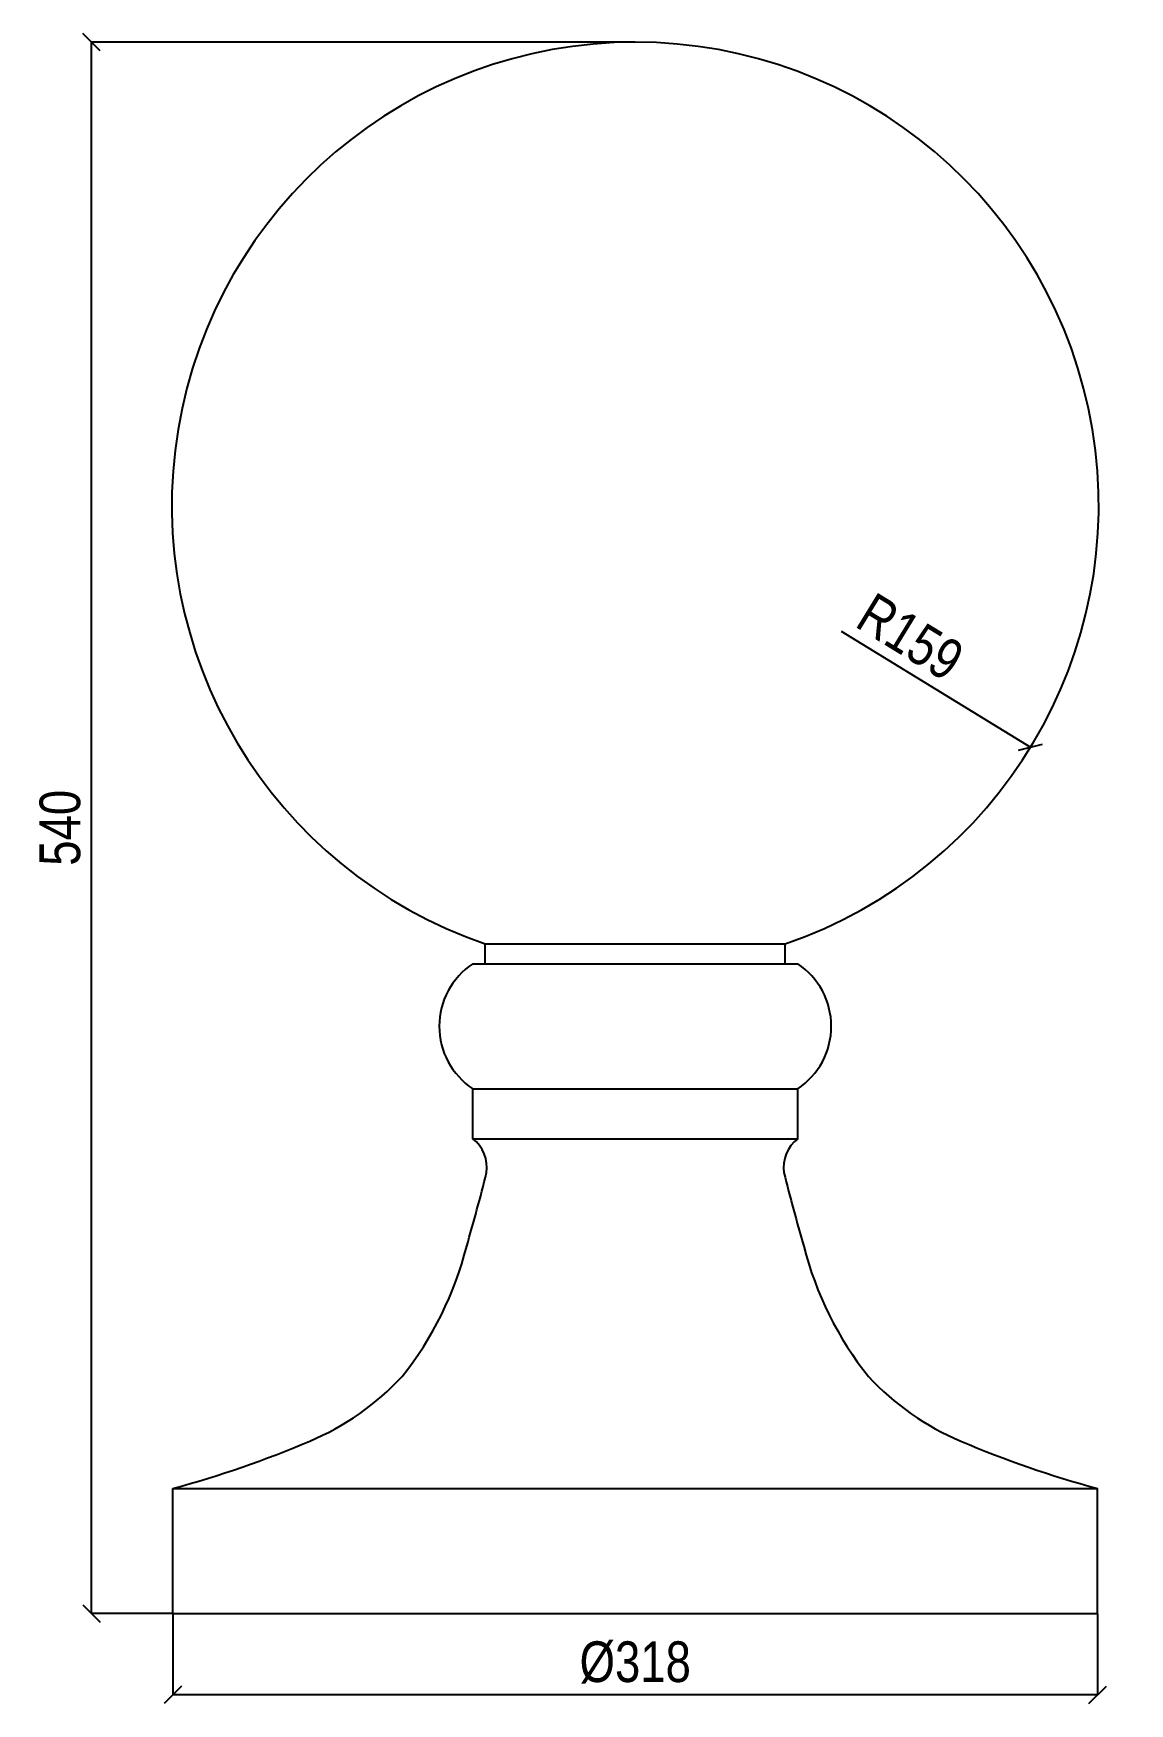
# Model space of a CAD drawing. Header units: millimetres. Extents: x 29627 to 30640, y 5134 to 5845.
# Drawn here: x 29627 to 30004, y 5250 to 5824 of the extents above; entities that cross this region are included whole.
import ezdxf

# ---------------------------------------------------------------- set-up
doc = ezdxf.new("R2010")
doc.units = ezdxf.units.MM
doc.layers.get('0').update_dxf_attribs({"lineweight": 35})
doc.layers.add('PV-14C31', color=7, linetype='Continuous')
doc.layers.add('Размеры', color=5, linetype='Continuous', lineweight=9)
doc.styles.add('Размер', font='ARIAL.TTF', dxfattribs={"width": 0.8})
doc.dimstyles.new('+Arial 1_4  35', dxfattribs={"dimscale": 4, "dimtxt": 3.5, "dimasz": 1.5, "dimexe": 0, "dimexo": 0, "dimgap": 0.9, "dimtad": 1, "dimtoh": 1, "dimdec": 0, "dimzin": 0, "dimdsep": 46, "dimtxsty": 'Размер', "dimblk": 'OBLIQUE', "dimcen": 0, "dimadec": 0, "dimazin": 0, "dimtfac": 1, "dimtdec": 0, "dimtofl": 0, "dimtmove": 0, "dimatfit": 3, "dimldrblk": 'DOT', "dimfxl": 0, "dimtolj": 1, "dimtzin": 0, "dimarcsym": 0})

# ---------------------------------------------------------------- blocks, each defined once
blk = doc.blocks.new('1')
at = {"layer": 'PV-14C31', "extrusion": (0, 1, 6.12323e-17)}
for p, q in [((29782.12, 5510.99), (29885.24, 5510.99)), ((29782.12, 5504.12), (29782.12, 5510.99)), ((29885.24, 5504.12), (29885.24, 5510.99)), ((29777.82, 5504.12), (29889.54, 5504.12)), ((29777.82, 5461.15), (29889.54, 5461.15)), ((29777.82, 5443.96), (29777.82, 5461.15)), ((29889.54, 5443.96), (29889.54, 5461.15)), ((29777.82, 5443.96), (29889.54, 5443.96)), ((29674.7, 5323.65), (29992.66, 5323.65)), ((29674.7, 5280.68), (29674.7, 5323.65)), ((29992.66, 5280.68), (29992.66, 5323.65)), ((29674.7, 5280.68), (29992.66, 5280.68))]:
    blk.add_line(p, q, dxfattribs=at)
at = {"layer": 'PV-14C31'}
for centre, radius, start, end in [((29833.68, 5661.76), 159.34, 288.88102, 251.11898), ((29792.05, 5482.63), 25.77, 123.51353, 236.48647), ((29875.31, 5482.63), 25.77, 303.51353, 56.48647), ((29770, 5433.99), 12.67, 352.23312, 51.89327), ((29897.36, 5433.99), 12.67, 128.10673, 187.76688), ((29156.68, 5587.63), 644.87, 343.72934, 346.06024), ((30510.68, 5587.63), 644.87, 193.93976, 196.27066), ((29660.5, 5436.14), 118.86, 321.51541, 345.78409), ((30006.86, 5436.14), 118.86, 194.21591, 218.48459), ((29686.18, 5424.74), 91.93, 292.75869, 317.11499), ((29981.18, 5424.74), 91.93, 222.88501, 247.24131), ((29580.32, 5671.76), 360.68, 285.16916, 293.08629), ((30087.04, 5671.76), 360.68, 246.91371, 254.83084)]:
    blk.add_arc(centre, radius, start, end, dxfattribs=at)
blk = doc.blocks.new('_Oblique')
at = {"color": 0, "linetype": 'ByBlock', "lineweight": -2}
blk.add_line((-0.5, -0.5), (0.5, 0.5), dxfattribs=at)
blk = doc.blocks.new('*D22')
at = {"layer": 'Defpoints', "color": 0}
for p in [(29674.7, 5280.68), (29992.66, 5280.68), (29674.7, 5252.68)]:
    blk.add_point(p, dxfattribs=at)
at = {"layer": 'Размеры', "color": 0, "lineweight": -2}
for p, q in [((29674.7, 5280.68), (29674.7, 5252.68)), ((29992.66, 5280.68), (29992.66, 5252.68)), ((29992.66, 5252.68), (29674.7, 5252.68))]:
    blk.add_line(p, q, dxfattribs=at)
at = {"layer": 'Размеры', "color": 0, "lineweight": -2, "xscale": 6, "yscale": 6, "zscale": 6, "rotation": 180}
blk.add_blockref('_Oblique', (29674.7, 5252.68), dxfattribs=at)
at = {"layer": 'Размеры', "color": 0, "lineweight": -2, "xscale": 6, "yscale": 6, "zscale": 6}
blk.add_blockref('_Oblique', (29992.66, 5252.68), dxfattribs=at)
at = {"layer": 'Размеры', "color": 0, "insert": (29833.68, 5263.82), "char_height": 14, "attachment_point": 5, "style": 'Размер'}
blk.add_mtext('\\A1;%%C318', dxfattribs=at)
blk = doc.blocks.new('_Dot')
at = {"color": 0, "linetype": 'ByBlock', "lineweight": -2}
blk.add_line((-0.5, 0), (-1, 0), dxfattribs=at)
at = {"color": 0, "linetype": 'ByBlock', "const_width": 0.5}
blk.add_lwpolyline([(-0.25, 0, 1), (0.25, 0, 1)], format="xyb", close=True, dxfattribs=at)
blk = doc.blocks.new('*D23')
at = {"layer": 'Defpoints', "color": 0}
for p in [(29646.7, 5821.1), (29833.68, 5821.1), (29674.7, 5280.68)]:
    blk.add_point(p, dxfattribs=at)
at = {"layer": 'Размеры', "color": 0, "lineweight": -2}
for p, q in [((29833.68, 5821.1), (29646.7, 5821.1)), ((29646.7, 5280.68), (29646.7, 5821.1)), ((29674.7, 5280.68), (29646.7, 5280.68))]:
    blk.add_line(p, q, dxfattribs=at)
at = {"layer": 'Размеры', "color": 0, "lineweight": -2, "xscale": 6, "yscale": 6, "zscale": 6}
for p, rotation in [((29646.7, 5821.1), 90), ((29646.7, 5280.68), 270)]:
    blk.add_blockref('_Oblique', p, dxfattribs=dict(at, rotation=rotation))
at = {"layer": 'Размеры', "color": 0, "insert": (29635.95, 5550.89), "char_height": 14, "attachment_point": 5, "rotation": 90, "style": 'Размер'}
blk.add_mtext('\\A1;540', dxfattribs=at)
blk = doc.blocks.new('*D24')
at = {"layer": 'Defpoints', "color": 0}
for p in [(29833.68, 5661.76), (29969.6, 5578.61)]:
    blk.add_point(p, dxfattribs=at)
at = {"layer": 'Размеры', "color": 0, "lineweight": -2}
blk.add_line((29904.45, 5618.47), (29969.6, 5578.61), dxfattribs=at)
at = {"layer": 'Размеры', "color": 0, "lineweight": -2, "xscale": 6, "yscale": 6, "zscale": 6, "rotation": 328.544812858995}
blk.add_blockref('_Oblique', (29969.6, 5578.61), dxfattribs=at)
at = {"layer": 'Размеры', "color": 0, "insert": (29928.26, 5616.5), "char_height": 14, "attachment_point": 5, "rotation": 328.54481, "style": 'Размер'}
blk.add_mtext('\\A1;R159', dxfattribs=at)

msp = doc.modelspace()

# ---------------------------------------------------------------- block references
at = {"layer": 'Размеры'}
msp.add_blockref('1', (0, 0), dxfattribs=at)

# ---------------------------------------------------------------- dimensions: what is measured, and where the dimension line sits
dim = msp.add_linear_dim(base=(29646.7, 5821.1), p1=(29674.7, 5280.68), p2=(29833.68, 5821.1), angle=90, dimstyle='+Arial 1_4  35', dxfattribs=at)
dim.commit()
dim.dimension.update_dxf_attribs({"geometry": '*D23', "text_midpoint": (29635.95, 5550.89)})
dim = msp.add_radius_dim(center=(29833.68, 5661.76), mpoint=(29969.6, 5578.61), dimstyle='+Arial 1_4  35', dxfattribs=at)
dim.commit()
dim.dimension.update_dxf_attribs({"geometry": '*D24', "text_midpoint": (29922.66, 5607.33), "dimtype": 164})
dim = msp.add_linear_dim(base=(29674.7, 5252.68), p1=(29992.66, 5280.68), p2=(29674.7, 5280.68), text='%%C318', dimstyle='+Arial 1_4  35', dxfattribs=at)
dim.commit()
dim.dimension.update_dxf_attribs({"geometry": '*D22', "text_midpoint": (29833.68, 5252.68), "dimtype": 160})

doc.saveas('drawing.dxf')
